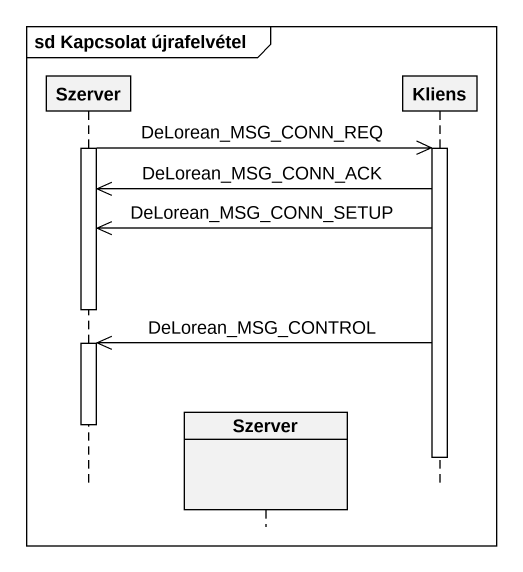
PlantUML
@startuml
mainframe sd Kapcsolat újrafelvétel
hide footbox
participant Szerver
participant "Szerver" as Szerver_2
participant Kliens

activate Szerver
Szerver ->> Kliens : DeLorean_MSG_CONN_REQ
activate Kliens
Kliens ->> Szerver : DeLorean_MSG_CONN_ACK
Kliens ->> Szerver : DeLorean_MSG_CONN_SETUP
deactivate Szerver
Kliens ->> Szerver : DeLorean_MSG_CONTROL
activate Szerver
deactivate Szerver
deactivate Kliens
@enduml
